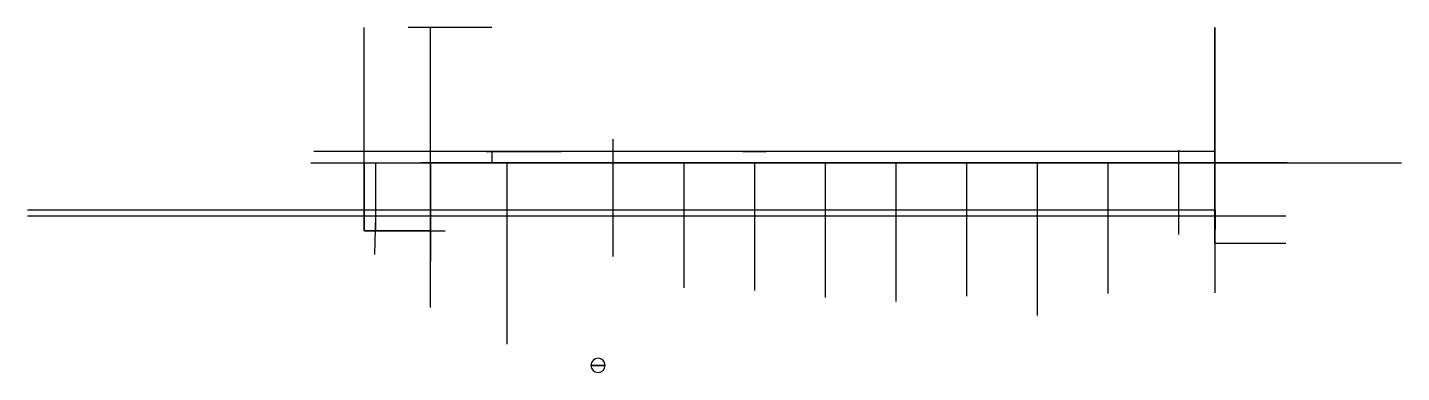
# Model space of a CAD drawing. Header units: millimetres. Extents: x -1672 to 5708, y -1264 to 1190.
# Drawn here: x 2554 to 3162, y -379 to -226 of the extents above; entities that cross this region are included whole.
import ezdxf

# ---------------------------------------------------------------- set-up
doc = ezdxf.new("R2010")
doc.units = ezdxf.units.MM

msp = doc.modelspace()

# ---------------------------------------------------------------- linework, layer by layer
for p, q in [((2703.14, -309.93, 88.1), (2703.14, -226.47, 88.1)), ((2759.68, -226.47), (2722.66, -226.47)), ((2759.68, -226.47), (2722.66, -226.47)), ((2759.68, -226.47, 5.72), (2724.01, -226.47, 5.72)), ((2759.68, -226.47, 5.72), (2724.01, -226.47, 5.72)), ((3079.52, -226.47), (3079.52, -226.47, 49.02)), ((3079.52, -226.47), (3079.52, -226.47, 49.02)), ((2813.28, -327.76, 5.74), (2813.28, -275.85, 5.74)), ((2813.28, -327.76, 5.74), (2813.28, -275.85, 5.74)), ((2766.17, -281.37, 10.39), (2760.35, -281.37, 10.39)), ((2760.35, -281.37, 13.54), (2790.35, -281.37, 13.54)), ((3079.26, -281.37, 70.62), (3061.15, -281.37, 69.66)), ((3079.26, -281.37, 70.62), (3061.15, -281.37, 69.66)), ((2703.14, -286.37, 88.1), (2703.14, -286.37, 58.52)), ((2703.14, -316.38, 88.1), (2703.14, -286.37, 88.1)), ((2703.14, -286.37, 88.1), (2703.14, -316.38, 88.1)), ((2703.14, -286.37, 88.1), (2703.14, -286.37, 58.52)), ((2703.14, -316.38, 88.1), (2703.14, -286.37, 88.1)), ((2703.14, -286.37, 88.1), (2703.14, -316.38, 88.1)), ((2708.14, -286.37, 88.1), (2708.14, -316.38, 88.1)), ((2708.14, -286.37, 88.1), (2708.14, -316.38, 88.1)), ((2732.56, -286.37, 42.26), (2732.56, -286.37, 26.26)), ((2732.56, -286.37, 42.26), (2732.56, -286.37, 47.26)), ((2732.56, -316.38, 42.26), (2732.56, -286.37, 42.26)), ((2732.56, -316.38, 42.26), (2732.56, -286.37, 42.26)), ((2732.56, -286.37, 42.26), (2732.56, -286.37, 26.26)), ((2732.56, -286.37, 42.26), (2732.56, -286.37, 47.26)), ((2732.56, -316.38, 42.26), (2732.56, -286.37, 42.26)), ((2732.56, -316.38, 42.26), (2732.56, -286.37, 42.26)), ((2759.68, -286.37), (2759.68, -286.37, 88.1)), ((2759.68, -286.37), (2759.68, -286.37, 88.1)), ((2844.55, -286.37, 14.74), (2835.53, -286.37, 14.74)), ((2969.66, -286.37, 21.74), (2955.91, -286.37, 21.74)), ((3000.94, -286.37, 23.94), (2982.62, -286.37, 23.94)), ((3032.22, -286.37, 25.44), (3021.77, -286.37, 25.44)), ((3063.5, -286.37, 27.24), (3047.22, -286.37, 27.24)), ((3063.5, -286.37, 5.74), (3063.5, -286.37, 2.59)), ((3063.5, -286.37, 2.59), (3063.5, -286.37, 1.59)), ((3063.5, -286.37, 1.59), (3063.5, -286.37, 0.59)), ((3063.5, -286.37, 5.74), (3090.72, -286.37, 5.74)), ((3079.52, -286.37, 60.62), (3079.52, -285.87, 60.62)), ((3079.52, -286.37, 60.62), (3079.52, -285.87, 60.62)), ((3079.52, -286.37, 60.62), (3079.52, -285.87, 60.62)), ((3079.52, -286.37, 60.62), (3079.52, -285.87, 60.62)), ((3079.52, -286.37, 60.62), (3162.2, -286.37, 60.62)), ((3111.02, -286.37, 55.62), (3079.52, -286.37, 55.62)), ((3079.52, -286.37, 60.62), (3162.2, -286.37, 60.62)), ((3111.02, -286.37, 55.62), (3079.52, -286.37, 55.62)), ((3079.8, -286.37, 88.1), (3079.8, -286.37, 102.84)), ((3079.8, -286.37, 88.1), (3079.8, -286.37, 102.84)), ((3079.8, -307.35, 88.1), (2554.17, -307.35, 88.1)), ((3079.8, -307.35, 88.1), (2554.17, -307.35, 88.1)), ((3079.8, -309.93, 88.1), (2554.17, -309.93, 88.1)), ((3079.8, -309.93, 88.1), (2554.17, -309.93, 88.1)), ((3079.76, -307.35, 81.48), (2663.9, -307.35, 81.48)), ((3079.76, -307.35, 81.48), (2663.9, -307.35, 81.48)), ((3079.8, -309.93, 88.1), (2703.14, -309.93, 88.1)), ((2708.14, -309.93, 88.1), (2707.74, -326.92, 48.86)), ((2708.14, -309.93, 88.1), (2707.74, -326.92, 48.86)), ((3079.8, -309.93, 88.1), (3079.52, -321.83, 60.62)), ((3079.8, -309.93, 88.1), (3079.52, -321.83, 60.62)), ((3079.76, -307.35, 81.48), (3079.8, -309.93, 88.1)), ((3079.76, -307.35, 81.48), (3079.8, -309.93, 88.1)), ((3111.02, -309.93, 60.62), (3079.8, -309.93, 88.1)), ((3079.8, -309.93, 88.1), (3079.8, -309.93, 75.08)), ((3111.02, -309.93, 60.62), (3079.8, -309.93, 88.1)), ((3079.8, -309.93, 88.1), (3079.8, -309.93, 75.08)), ((2703.14, -316.38, 88.1), (2739, -316.38, 88.1)), ((2703.14, -316.38, 88.1), (2739, -316.38, 88.1)), ((3079.52, -321.83, 60.62), (3111.02, -321.83, 60.62)), ((3079.52, -321.83, 60.62), (3111.02, -321.83, 60.62)), ((3079.57, -319.66, 65.63), (3079.57, -343.78, 65.63)), ((2813.28, -328.59, 5.74), (2813.28, -328.59, 12.94)), ((3079.57, -343.78, 65.63), (3079.57, -343.78, -30.45))]:
    msp.add_line(p, q)
at = {"extrusion": (1, -1.83697e-16, -1.83697e-16)}
for p, q in [((2732.56, -350.37, 42.26), (2732.56, -226.47, 42.26)), ((2732.56, -350.37, 42.26), (2732.56, -226.47, 42.26)), ((3079.52, -309.93, 86.14), (3079.52, -226.47, 86.14)), ((3079.52, -321.83, 60.62), (3079.52, -226.47, 60.62)), ((3079.52, -309.93, 86.14), (3079.52, -226.47, 86.14)), ((3079.52, -321.83, 60.62), (3079.52, -226.47, 60.62)), ((3079.8, -309.93, 88.1), (3079.8, -226.47, 88.1)), ((3079.8, -309.93, 88.1), (3079.8, -226.47, 88.1)), ((3079.52, -286.37, 34.13), (3079.52, -286.37, 60.62)), ((3079.52, -286.37, 34.13), (3079.52, -286.37, 60.62))]:
    msp.add_line(p, q, dxfattribs=at)
at = {"extrusion": (0.841597, -1.79059e-15, 0.540106)}
for p, q in [((2732.56, -316.38, 88.1), (2732.56, -274.81, 88.1)), ((2732.56, -316.38, 88.1), (2732.56, -274.81, 88.1)), ((2732.51, -307.35, 81.48), (2732.56, -309.93, 88.1)), ((2732.51, -307.35, 81.48), (2732.56, -309.93, 88.1))]:
    msp.add_line(p, q, dxfattribs=at)
at = {"extrusion": (0, 1, 0)}
for p, q in [((3079.52, -281.37, 5.72), (2680.82, -281.37, 5.72)), ((2766.35, -281.37, 13.54), (2766.35, -281.37, 134.76)), ((3079.52, -281.37, 65.62), (2906.91, -281.37, 56.49)), ((3079.52, -281.37, 65.62), (2906.91, -281.37, 56.49)), ((3063.5, -280.76, 5.74), (3063.5, -306.02, 5.74))]:
    msp.add_line(p, q, dxfattribs=at)
at = {"extrusion": (-1.36846e-48, 1, -6.12323e-17)}
for p, q in [((2760.35, -281.37, 13.54), (2760.35, -281.37, 194.92)), ((2760.35, -281.37, 13.54), (2760.35, -281.37, -46.47)), ((2766.35, -281.37, 13.54), (2766.35, -281.37, -42.27))]:
    msp.add_line(p, q, dxfattribs=at)
at = {"extrusion": (-2.73691e-48, 1, -1.83697e-16)}
for p, q in [((2760.35, -281.37, 13.54), (2760.35, -281.37, 23.36)), ((2766.35, -281.37, 16.69), (2760.35, -281.37, 16.69)), ((2760.35, -281.37, 13.54), (2760.35, -281.37, 8.96)), ((2766.35, -281.37, 10.39), (2760.35, -281.37, 10.39)), ((2766.35, -281.37, 13.54), (2766.35, -281.37, 8.86))]:
    msp.add_line(p, q, dxfattribs=at)
at = {"extrusion": (0, -1, 6.12323e-17)}
for p, q in [((2766.35, -281.37, 13.54), (2766.35, -281.37, 24.11)), ((2813.28, -281.34, 40.59), (2813.28, -281.34, 5.74))]:
    msp.add_line(p, q, dxfattribs=at)
at = {"extrusion": (0, 1, -1.44191e-13)}
msp.add_line((2870.68, -281.36, 5.72), (2875.83, -281.36, 5.74), dxfattribs=at)
at = {"extrusion": (0, 1, -1.83697e-16)}
for p, q in [((2679.59, -286.37, 88.1), (3079.8, -286.37, 88.1)), ((2679.59, -286.37, 88.1), (3079.8, -286.37, 88.1)), ((2703.14, -286.37, 88.1), (2759.68, -286.37)), ((2703.14, -286.37, 88.1), (2759.68, -286.37)), ((3095.45, -286.37, 74.33), (2728.4, -286.37, 48.74)), ((3095.45, -286.37, 74.33), (2728.4, -286.37, 48.74)), ((2732.56, -286.37, 42.26), (3102.96, -286.37, 67.83)), ((2732.56, -286.37, 42.26), (3102.96, -286.37, 67.83)), ((3063.5, -286.37, 5.74), (2799.65, -286.37, 5.74)), ((3063.5, -286.37, 5.74), (2799.65, -286.37, 5.74)), ((3105.29, -286.37, 28.68), (3063.5, -286.37, 5.74)), ((3105.29, -286.37, 28.68), (3063.5, -286.37, 5.74)), ((3105.29, -286.37, 28.68), (3063.5, -286.37, 5.74)), ((3105.29, -286.37, 28.68), (3063.5, -286.37, 5.74)), ((3074.07, -286.37, 93.14), (3141.12, -286.37, 34.13)), ((3074.07, -286.37, 93.14), (3141.12, -286.37, 34.13))]:
    msp.add_line(p, q, dxfattribs=at)
at = {"extrusion": (0, -1, 0)}
for p, q in [((2732.56, -286.37, 42.26), (2729.45, -286.37, 47.1)), ((2732.56, -286.37, 42.26), (2729.45, -286.37, 47.1)), ((2759.68, -286.37, 44.05), (2759.68, -286.37, 49.05)), ((2759.68, -286.37, 44.05), (2759.68, -286.37, 49.05)), ((2766.35, -286.37, 13.54), (2766.35, -366.61, 13.54)), ((2766.35, -286.37, 13.54), (2766.35, -366.61, 13.54)), ((2813.28, -286.37, 12.94), (2808.52, -286.37, 12.94)), ((2844.55, -286.37, 5.74), (2844.55, -341.68, 5.74)), ((2844.55, -286.37, 5.74), (2844.55, -341.68, 5.74)), ((2875.83, -286.37, 17.34), (2864.41, -286.37, 17.34)), ((2875.83, -286.37, 5.74), (2875.83, -342.75, 5.74)), ((2875.83, -286.37, 5.74), (2875.83, -342.75, 5.74)), ((2907.11, -286.37, 18.64), (2893.74, -286.37, 18.64)), ((2907.11, -286.37, 5.74), (2907.11, -345.88, 5.74)), ((2907.11, -286.37, 5.74), (2907.11, -345.88, 5.74)), ((2938.39, -286.37, 20.44), (2927.84, -286.37, 20.44)), ((2938.39, -286.37, 5.74), (2938.39, -347.71, 5.74)), ((2938.39, -286.37, 5.74), (2938.39, -347.71, 5.74)), ((2969.66, -286.37, 5.74), (2969.66, -345.26, 5.74)), ((2969.66, -286.37, 5.74), (2969.66, -345.26, 5.74)), ((3000.94, -286.37, 5.74), (3000.94, -353.91, 5.74)), ((3000.94, -286.37, 5.74), (3000.94, -353.91, 5.74)), ((3040.26, -286.37, 16.17), (3025.21, -286.37, 15.37)), ((3040.26, -286.37, 16.17), (3025.21, -286.37, 15.37)), ((3029.22, -286.37, 15.58), (3029.22, -286.37, 5.74)), ((3029.22, -286.37, 15.58), (3029.22, -286.37, 5.74)), ((3032.22, -286.37, 5.74), (3032.22, -344.2, 5.74)), ((3032.22, -286.37, 15.74), (3040.26, -286.37, 16.17)), ((3032.22, -286.37, 5.74), (3032.22, -344.2, 5.74)), ((3032.22, -286.37, 15.74), (3040.26, -286.37, 16.17)), ((3035.21, -286.37, 15.9), (3035.21, -286.37, 5.72)), ((3035.21, -286.37, 15.9), (3035.21, -286.37, 5.72)), ((3063.5, -286.37, 5.74), (3063.5, -318, 5.74)), ((3063.5, -286.37, 5.74), (3063.5, -318, 5.74)), ((2732.56, -316.38, 42.26), (2703.14, -316.38, 88.1)), ((2732.56, -316.38, 42.26), (2703.14, -316.38, 88.1)), ((3079.54, -316.38, 60.62), (3079.54, -321.83, 60.62)), ((3079.54, -316.38, 60.62), (3079.54, -321.83, 60.62))]:
    msp.add_line(p, q, dxfattribs=at)
at = {"extrusion": (-0.841597, 0, -0.540106)}
msp.add_line((2732.56, -286.37, 42.26), (2732.56, -316.38, 42.26), dxfattribs=at)
msp.add_line((2732.56, -286.37, 42.26), (2732.56, -316.38, 42.26), dxfattribs=at)
at = {"extrusion": (-0.999956, 0.003721, 0.008591)}
msp.add_line((3079.76, -307.35, 81.48), (3079.8, -307.35, 88.1), dxfattribs=at)
msp.add_line((3079.76, -307.35, 81.48), (3079.8, -307.35, 88.1), dxfattribs=at)
msp.add_polyline3d([(3079.52, -281.37, 65.62), (2759.68, -281.37, 49.05), (2759.68, -286.37, 49.05), (3079.52, -286.37, 65.62)], close=True)
msp.add_polyline3d([(3079.52, -281.37, 65.62), (2759.68, -281.37, 49.05), (2759.68, -286.37, 49.05), (3079.52, -286.37, 65.62)], close=True)
for points in [[(2732.56, -324.33, 42.26), (2732.51, -307.35, 81.48), (2732.56, -309.93, 88.1), (2732.56, -329.78, 42.26), (2732.56, -324.33, 42.26)], [(2732.56, -324.33, 42.26), (2732.51, -307.35, 81.48), (2732.56, -309.93, 88.1), (2732.56, -329.78, 42.26), (2732.56, -324.33, 42.26)], [(3079.52, -316.38, 60.62), (3079.76, -307.35, 81.48), (3079.8, -309.93, 88.1), (3079.52, -321.83, 60.62), (3079.54, -316.38, 60.62)], [(3079.52, -316.38, 60.62), (3079.76, -307.35, 81.48), (3079.8, -309.93, 88.1), (3079.52, -321.83, 60.62), (3079.54, -316.38, 60.62)]]:
    msp.add_polyline3d(points)
at = {"extrusion": (0, -1, 6.12323e-17)}
for centre, radius in [((2760.35, 13.54, 281.37), 3.15), ((2766.35, 13.54, 281.37), 3.15), ((2813.28, 5.74, 286.37), 3.15), ((2844.55, 5.74, 286.37), 3.15), ((2875.83, 5.74, 286.37), 3.15), ((2875.83, 5.74, 286.37), 3.15), ((2907.11, 5.74, 286.37), 3.15), ((2938.39, 5.74, 286.37), 3.15), ((2938.39, 5.74, 286.37), 3.15), ((2969.66, 5.74, 286.37), 3.15), ((2969.66, 5.74, 286.37), 3.15), ((3000.94, 5.74, 286.37), 3.15), ((3000.94, 5.74, 286.37), 3.15), ((3032.22, 5.74, 286.37), 3.15), ((3032.22, 5.74, 286.37), 3.15), ((3063.5, 5.74, 286.37), 3.15), ((3063.5, 5.74, 286.37), 3.15), ((3105.29, 28.68, 286.37), 6.25), ((2806.65, 5.74, 375.95), 3)]:
    msp.add_circle(centre, radius, dxfattribs=at)
at = {"extrusion": (0, 1, -1.83697e-16)}
msp.add_circle((-2875.83, 5.74, -281.36), 5.15, dxfattribs=at)
at = {"extrusion": (0, -1, 0)}
msp.add_circle((3063.5, 5.74, 286.37), 6, dxfattribs=at)
at = {"extrusion": (0, -1, 1.44191e-13)}
msp.add_circle((3063.5, 5.74, 286.37), 5.15, dxfattribs=at)
at = {"extrusion": (0, -1.22465e-16, -1)}
msp.add_circle((-2806.65, -375.95, -5.74), 3.15, dxfattribs=at)

doc.saveas('drawing.dxf')
